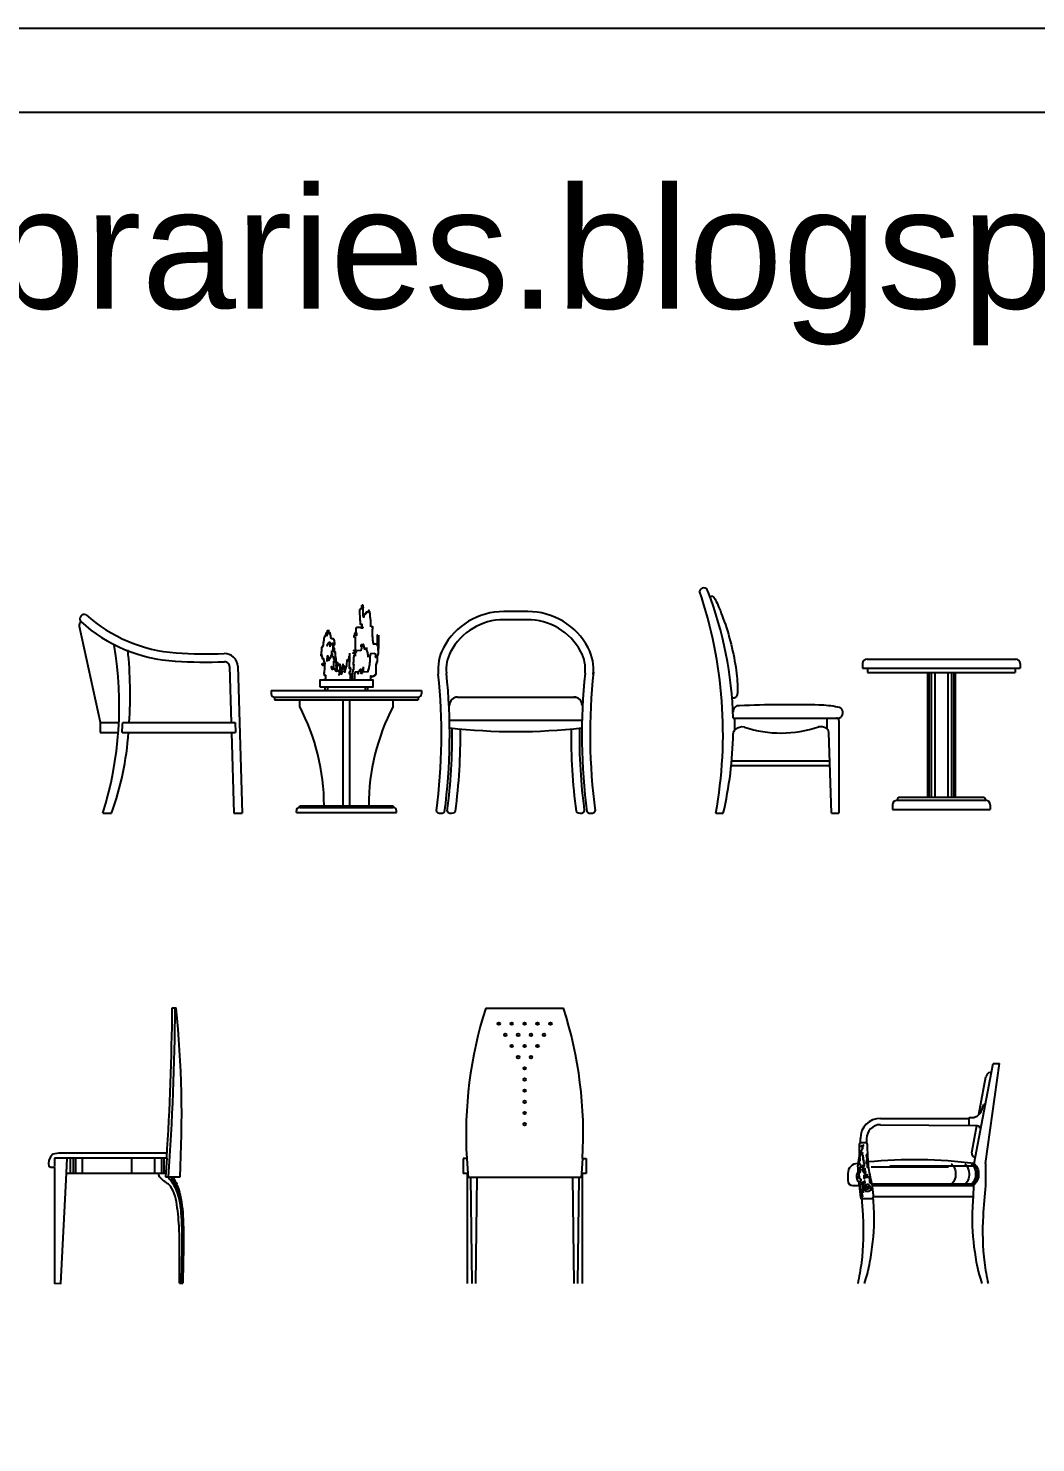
# Model space of a CAD drawing. Header units: inches. Extents: x 10 to 52.5, y 12.2 to 37.
# Drawn here: x 14 to 18.03, y 31.36 to 37.01 of the extents above; entities that cross this region are included whole.
import ezdxf

# ---------------------------------------------------------------- set-up
doc = ezdxf.new("R2010")
doc.units = ezdxf.units.IN
doc.header["$MEASUREMENT"] = 0
for name, color, linetype in [('02', 2, 'Continuous'), ('1', 1, 'Continuous'), ('4', 4, 'Continuous'), ('kadrbm', 4, 'Continuous')]:
    doc.layers.add(name, color=color, linetype=linetype)
doc.styles.add('bmmm', font='swissel.ttf')

# ---------------------------------------------------------------- blocks, each defined once
blk = doc.blocks.new('kadrbm')
at = {"layer": 'kadrbm', "color": 4}
blk.add_lwpolyline([(0, 0), (0, 24.7972), (21, 24.7972), (21, 0), (0, 0)], close=True, dxfattribs=at)
blk.add_lwpolyline([(20.6631, 0.3257), (20.6631, 24.4603), (0.3369, 24.4603), (0.3369, 0.3257), (20.6631, 0.3257)], dxfattribs=at)
at = {"layer": 'kadrbm', "color": 211, "true_color": 0xf674fb, "style": 'bmmm'}
blk.add_text('www.cad-libraries.blogspot.com', height=0.485134, dxfattribs=at).set_placement((0.5726, 23.6772))

msp = doc.modelspace()

# ---------------------------------------------------------------- linework, layer by layer
at = {"layer": '02'}
for p, q in [((14.575, 33.094), (14.5911, 33.094)), ((17.7795, 32.4727), (17.8486, 32.8372)), ((17.8242, 32.7082), (17.8174, 32.7085)), ((17.4045, 32.6277), (17.7913, 32.6244)), ((17.758, 32.6527), (17.758, 32.6274)), ((17.7705, 32.5233), (17.7897, 32.6244)), ((17.8004, 32.6148), (17.8065, 32.6149)), ((17.326, 32.556), (17.3472, 32.556)), ((17.3495, 32.5727), (17.3495, 32.5555)), ((17.3522, 32.551), (17.3522, 32.5264)), ((14.1053, 32.494), (14.1053, 32.4609)), ((14.5529, 32.494), (14.1053, 32.494)), ((14.1523, 32.434), (14.1553, 32.494)), ((14.1668, 32.494), (14.1668, 32.434)), ((14.179, 32.494), (14.179, 32.434)), ((14.1888, 32.494), (14.1888, 32.434)), ((14.2149, 32.494), (14.2149, 32.434)), ((14.4125, 32.494), (14.4125, 32.434)), ((14.5038, 32.494), (14.5038, 32.434)), ((14.5324, 32.494), (14.5324, 32.434)), ((14.5422, 32.494), (14.5422, 32.434)), ((14.5531, 32.494), (14.5476, 32.419)), ((15.7517, 32.4927), (15.7563, 32.4327)), ((16.2146, 32.4927), (16.21, 32.4327)), ((17.3679, 32.4595), (17.6761, 32.4595)), ((17.4416, 32.4637), (17.7736, 32.4637)), ((14.5476, 32.419), (14.6062, 32.419)), ((15.7563, 32.4327), (15.7578, 32.4177)), ((15.7578, 32.4177), (16.2085, 32.4177)), ((15.7673, 32.4177), (15.7719, 31.9927)), ((15.7915, 32.4177), (15.7869, 31.9927)), ((16.1748, 32.4177), (16.1794, 31.9927)), ((16.199, 32.4177), (16.1944, 31.9927)), ((16.21, 32.4327), (16.2085, 32.4177)), ((16.2294, 32.4327), (16.21, 32.4327)), ((17.3717, 32.3919), (17.7768, 32.3919)), ((17.3717, 32.3844), (17.7768, 32.3844)), ((17.7768, 32.3844), (17.7754, 32.3404)), ((17.3298, 32.3325), (17.371, 32.3325)), ((17.3758, 32.3404), (17.7754, 32.3404)), ((14.6039, 31.994), (14.6178, 31.994))]:
    msp.add_line(p, q, dxfattribs=at)
for points in [[(17.323, 32.4948), (17.323, 32.4912), (17.3221, 32.4912), (17.3221, 32.483), (17.3203, 32.483), (17.3203, 32.4803), (17.3194, 32.4803), (17.3194, 32.4776), (17.3185, 32.4776), (17.3185, 32.4758), (17.3194, 32.4758), (17.3194, 32.474), (17.3212, 32.474), (17.3212, 32.4694), (17.3239, 32.4694), (17.3239, 32.4676), (17.3248, 32.4676), (17.3248, 32.464), (17.3257, 32.464), (17.3257, 32.4595), (17.3275, 32.4595), (17.3275, 32.4577), (17.3266, 32.4577), (17.3266, 32.4558), (17.323, 32.4558), (17.323, 32.4586), (17.3221, 32.4586), (17.3221, 32.4495), (17.3239, 32.4495), (17.3239, 32.4468)], [(17.3203, 32.4975), (17.3221, 32.4975), (17.3221, 32.5002), (17.3239, 32.5002), (17.3239, 32.502), (17.3248, 32.502), (17.3248, 32.5066), (17.3257, 32.5066), (17.3257, 32.5111), (17.3248, 32.5111), (17.3248, 32.5129), (17.3266, 32.5129), (17.3266, 32.5165), (17.3275, 32.5165), (17.3275, 32.5238), (17.3303, 32.5238), (17.3312, 32.5319)], [(17.3348, 32.5419), (17.3321, 32.5419), (17.3321, 32.541), (17.3303, 32.541), (17.3303, 32.5392), (17.3284, 32.5392), (17.3284, 32.5437), (17.3257, 32.5437)], [(17.3303, 32.5274), (17.3312, 32.5274)], [(17.3312, 32.5319), (17.3348, 32.5319)], [(17.333, 32.5165), (17.333, 32.5138), (17.3321, 32.5138), (17.3321, 32.5111), (17.3312, 32.5111), (17.3312, 32.5075), (17.333, 32.5075), (17.333, 32.5057), (17.3339, 32.5057), (17.3339, 32.5038), (17.3348, 32.5038), (17.3348, 32.4966)], [(17.3321, 32.4966), (17.3348, 32.4966)], [(17.3348, 32.5428), (17.3366, 32.5428), (17.3366, 32.5446), (17.3375, 32.5446), (17.3375, 32.5464), (17.3348, 32.5464)], [(17.3348, 32.5301), (17.3348, 32.5464)], [(17.3348, 32.4975), (17.3357, 32.4975), (17.3357, 32.4894), (17.3348, 32.4894), (17.3348, 32.4875), (17.3375, 32.4875), (17.3375, 32.4839), (17.3384, 32.4839), (17.3384, 32.4821), (17.3375, 32.4821), (17.3375, 32.4758), (17.3393, 32.4758), (17.3393, 32.4622), (17.3366, 32.4622), (17.3366, 32.464), (17.3348, 32.464)], [(17.3466, 32.502), (17.3484, 32.502), (17.3484, 32.4975), (17.3502, 32.4975), (17.3502, 32.4948), (17.3511, 32.4948), (17.3511, 32.4894), (17.3502, 32.4894)], [(17.3502, 32.5111), (17.3502, 32.5084), (17.3484, 32.5084), (17.3484, 32.5048), (17.3475, 32.5048), (17.3475, 32.502)], [(17.3221, 32.435), (17.3185, 32.4341), (17.3185, 32.4223), (17.3203, 32.4223)], [(17.3203, 32.435), (17.3203, 32.4341)], [(17.3248, 32.4468), (17.323, 32.4468), (17.323, 32.4404), (17.3239, 32.4404), (17.3239, 32.4386), (17.323, 32.4386), (17.323, 32.4368), (17.3221, 32.4368), (17.3221, 32.435)], [(17.3384, 32.4567), (17.3384, 32.4531), (17.342, 32.4531), (17.342, 32.4477), (17.3393, 32.4477), (17.3393, 32.4468), (17.3312, 32.4468), (17.3312, 32.4441), (17.3339, 32.4441), (17.3339, 32.4423), (17.3402, 32.4423), (17.3402, 32.4432), (17.3439, 32.4432), (17.3439, 32.4404), (17.3448, 32.4404), (17.3448, 32.4368), (17.342, 32.4368), (17.342, 32.4359), (17.3384, 32.4359), (17.3384, 32.4368), (17.3402, 32.4368), (17.3402, 32.435), (17.342, 32.435), (17.342, 32.4332), (17.3439, 32.4332), (17.3439, 32.4296), (17.3475, 32.4296), (17.3475, 32.4287), (17.3511, 32.4287)], [(17.3348, 32.4667), (17.3348, 32.4531), (17.3375, 32.4531), (17.3375, 32.4549), (17.3384, 32.4549)], [(17.3502, 32.4894), (17.3493, 32.483), (17.3484, 32.483), (17.3484, 32.4794), (17.3475, 32.4794), (17.3475, 32.4758), (17.3493, 32.4758)], [(17.3502, 32.4875), (17.3493, 32.4875)], [(17.3493, 32.4758), (17.3502, 32.4712), (17.3511, 32.4712), (17.3511, 32.4577), (17.3529, 32.4577), (17.3529, 32.4567)], [(17.3493, 32.4731), (17.3502, 32.4731)], [(17.3203, 32.4223), (17.3212, 32.4187), (17.3148, 32.4187)], [(17.3167, 32.4187), (17.3167, 32.4151), (17.3221, 32.416)], [(17.3239, 32.3979), (17.3203, 32.3979), (17.3203, 32.3961), (17.3194, 32.3961), (17.3194, 32.3906), (17.3212, 32.3906), (17.3212, 32.3888), (17.323, 32.3888), (17.323, 32.3816), (17.3221, 32.3816), (17.3221, 32.3779), (17.323, 32.3779), (17.323, 32.3698), (17.3257, 32.3698), (17.3257, 32.3689), (17.3275, 32.3689), (17.3275, 32.358), (17.3284, 32.358), (17.3284, 32.3535), (17.3303, 32.3535)], [(17.3203, 32.4205), (17.3212, 32.4205)], [(17.3203, 32.4142), (17.3203, 32.416)], [(17.3221, 32.416), (17.3221, 32.4133), (17.323, 32.4133)], [(17.323, 32.4115), (17.323, 32.4142)], [(17.323, 32.4124), (17.3239, 32.4124), (17.3239, 32.4096), (17.3257, 32.4096), (17.3257, 32.4078), (17.3266, 32.4078), (17.3266, 32.4051), (17.3248, 32.4051), (17.3248, 32.4033), (17.3239, 32.4033), (17.3239, 32.3997), (17.3248, 32.3997), (17.3248, 32.397), (17.3284, 32.397), (17.3284, 32.3942), (17.3293, 32.3942), (17.3293, 32.3897), (17.3321, 32.3897), (17.3321, 32.377), (17.333, 32.377), (17.333, 32.3734), (17.3339, 32.3734), (17.3339, 32.3625), (17.3357, 32.3625), (17.3357, 32.3598), (17.3366, 32.3598)], [(17.3366, 32.3553), (17.3366, 32.3653), (17.3357, 32.3653), (17.3357, 32.3888), (17.3348, 32.3888), (17.3348, 32.3906), (17.3357, 32.3906), (17.3357, 32.3942), (17.3321, 32.3942), (17.3321, 32.3979), (17.3357, 32.3979), (17.3357, 32.3988), (17.3384, 32.3988), (17.3384, 32.3961)], [(17.3511, 32.4296), (17.3511, 32.425), (17.352, 32.425), (17.352, 32.4232), (17.3529, 32.4232), (17.3529, 32.4178), (17.3511, 32.4178), (17.3511, 32.4169), (17.3493, 32.4169), (17.3493, 32.4187), (17.3475, 32.4187), (17.3475, 32.4232), (17.3457, 32.4232), (17.3457, 32.425), (17.3384, 32.425), (17.3384, 32.4142), (17.3402, 32.4142), (17.3402, 32.4133), (17.342, 32.4133), (17.342, 32.4187), (17.3411, 32.4187)], [(17.3384, 32.3979), (17.3393, 32.3979), (17.3393, 32.3997), (17.342, 32.3997), (17.342, 32.4051)], [(17.3402, 32.3761), (17.3402, 32.3852), (17.342, 32.3852), (17.342, 32.387), (17.3466, 32.387), (17.3466, 32.3879), (17.3502, 32.3879), (17.3502, 32.3888), (17.352, 32.3888), (17.352, 32.3897), (17.3556, 32.3897), (17.3556, 32.3879), (17.3584, 32.3879), (17.3584, 32.3852), (17.3611, 32.3852), (17.3611, 32.3825), (17.362, 32.3825), (17.362, 32.3798), (17.3638, 32.3798), (17.3638, 32.3743), (17.3647, 32.3743), (17.3647, 32.3653), (17.362, 32.3653), (17.362, 32.3635), (17.3602, 32.3635), (17.3602, 32.3625), (17.3584, 32.3625), (17.3584, 32.3607), (17.3466, 32.3607), (17.3466, 32.3653), (17.343, 32.3653), (17.343, 32.3743), (17.3439, 32.3743), (17.3439, 32.3789), (17.3475, 32.3789), (17.3475, 32.3798), (17.3547, 32.3798), (17.3547, 32.3752), (17.3556, 32.3752), (17.3556, 32.3716), (17.3538, 32.3716), (17.3538, 32.3707), (17.3493, 32.3707), (17.3493, 32.3734)], [(17.342, 32.4024), (17.3411, 32.4024), (17.3411, 32.3988), (17.342, 32.3988), (17.342, 32.3942), (17.3448, 32.3942)], [(17.3593, 32.4223), (17.3602, 32.4133), (17.3611, 32.4133), (17.3611, 32.3988), (17.3629, 32.3988), (17.3629, 32.3961), (17.3638, 32.3961), (17.3638, 32.3942), (17.3647, 32.3942)], [(17.3593, 32.4196), (17.3602, 32.4196)], [(17.3303, 32.3535), (17.3312, 32.349), (17.3321, 32.349), (17.3321, 32.3435), (17.333, 32.3435), (17.333, 32.3399), (17.3339, 32.3399), (17.3339, 32.339)], [(17.3303, 32.3508), (17.3312, 32.3508)]]:
    msp.add_lwpolyline(points, dxfattribs=at)
for centre in [(15.88, 33.0315), (15.9316, 33.0315), (15.9832, 33.0315), (16.0347, 33.0315), (16.0863, 33.0315), (15.9058, 32.9868), (15.9316, 32.9422), (15.9574, 32.9868), (15.9832, 32.9422), (16.0089, 32.9868), (16.0347, 32.9422), (16.0605, 32.9868), (15.9574, 32.8975), (16.0089, 32.8975), (15.9832, 32.8528), (15.9832, 32.8082), (15.9832, 32.7635), (15.9832, 32.7189), (15.9832, 32.6742), (15.9832, 32.6296)]:
    msp.add_circle(centre, 0.005, dxfattribs=at)
for centre, radius, start, end in [((4.4439, 33.1671), 10.1434, 355.77024, 359.58639), ((17.4045, 32.5727), 0.055, 90, 180), ((17.761, 32.6274), 0.003, 180, 270), ((17.3472, 32.551), 0.005, 0, 90), ((17.5381, 30.5063), 1.9811, 83.0006, 95.3069), ((17.371, 32.3375), 0.005, 270, 4.9602)]:
    msp.add_arc(centre, radius, start, end, dxfattribs=at)
for points, knots in [([(17.798, 32.6683), (17.8004, 32.671), (17.8094, 32.6817), (17.8135, 32.6955), (17.8174, 32.7085)], [46.051151, 46.051151, 46.051151, 46.051151, 48.065365, 87.961063, 87.961063, 87.961063, 87.961063]), ([(17.3143, 32.4713), (17.3135, 32.465), (17.3132, 32.4549), (17.3168, 32.4389), (17.306, 32.4256), (17.31, 32.4095), (17.3179, 32.3974), (17.3195, 32.3889), (17.3204, 32.384)], [43.619693, 43.619693, 43.619693, 43.619693, 62.655352, 74.02691, 90.566725, 108.610249, 119.184409, 134.011653, 134.011653, 134.011653, 134.011653]), ([(14.5599, 32.4155), (14.5731, 32.4015), (14.6026, 32.3514), (14.619, 32.2082), (14.6112, 32.0832), (14.6111, 31.994)], [0, 0, 0, 0, 52.647394, 160.859197, 428.434066, 428.434066, 428.434066, 428.434066]), ([(17.3717, 32.3844), (17.3724, 32.3765), (17.3732, 32.3685), (17.3747, 32.3531), (17.3754, 32.3455), (17.376, 32.338)], [0.205047, 0.205047, 0.205047, 0.205047, 24.050315, 24.050315, 46.951221, 46.951221, 46.951221, 46.951221]), ([(17.3747, 32.3341), (17.3763, 32.3097), (17.3817, 32.2269), (17.3706, 32.1294), (17.3561, 32.0465), (17.3393, 31.9927)], [52.277053, 52.277053, 52.277053, 52.277053, 121.864609, 307.948226, 393.39891, 393.39891, 393.39891, 393.39891]), ([(17.7754, 32.3404), (17.7756, 32.3439), (17.7656, 32.2418), (17.7785, 32.1294), (17.793, 32.0465), (17.8098, 31.9927)], [0, 0, 0, 0, 121.864609, 307.948226, 393.39891, 393.39891, 393.39891, 393.39891])]:
    msp.add_open_spline(points, degree=3, knots=knots, dxfattribs=at)
for points in [[(17.7913, 32.6244), (17.7987, 32.62), (17.8004, 32.6148)], [(17.3522, 32.5264), (17.3572, 32.4539), (17.3717, 32.3844)], [(17.7838, 32.4952), (17.7739, 32.5024), (17.7707, 32.511), (17.7705, 32.5233)], [(17.6877, 32.4727), (17.6973, 32.4601), (17.6997, 32.405), (17.685, 32.3844)], [(17.7417, 32.4727), (17.7513, 32.4601), (17.7537, 32.405), (17.739, 32.3844)], [(17.7677, 32.4727), (17.7773, 32.4601), (17.7796, 32.405), (17.7649, 32.3844)], [(17.7731, 32.4727), (17.7827, 32.4601), (17.785, 32.405), (17.7703, 32.3844)], [(17.7795, 32.4727), (17.7891, 32.4601), (17.7915, 32.405), (17.7768, 32.3844)]]:
    msp.add_spline(points, degree=3, dxfattribs=at)
at = {"layer": '02', "start_tangent": (0.58799, -0.808868), "end_tangent": (0, -1)}
msp.add_spline([(14.5689, 32.4179), (14.5949, 32.3715), (14.6156, 32.2649), (14.6156, 31.994)], degree=3, dxfattribs=at)
at = {"layer": '1'}
for p, q in [((16.7246, 34.7372), (16.7278, 34.7388)), ((16.7278, 34.7388), (16.7306, 34.7396)), ((16.7306, 34.7396), (16.7331, 34.7396)), ((16.7331, 34.7396), (16.7354, 34.7387)), ((16.7354, 34.7387), (16.7375, 34.7371)), ((16.7375, 34.7371), (16.7395, 34.7347)), ((16.7395, 34.7347), (16.7416, 34.7315)), ((16.7416, 34.7315), (16.7438, 34.7276)), ((16.7438, 34.7276), (16.7462, 34.7229)), ((16.7462, 34.7229), (16.7489, 34.7175)), ((16.7489, 34.7175), (16.7518, 34.7114)), ((16.7518, 34.7114), (16.7548, 34.7046)), ((16.7548, 34.7046), (16.7581, 34.6971)), ((16.7581, 34.6971), (16.7615, 34.6889)), ((15.3691, 34.6169), (15.3683, 34.6458)), ((15.9954, 34.6778), (15.9001, 34.6778)), ((15.9954, 34.6451), (15.9001, 34.6451)), ((16.7615, 34.6889), (16.7651, 34.6799)), ((16.7651, 34.6799), (16.7689, 34.6703)), ((16.7689, 34.6703), (16.7728, 34.66)), ((16.7728, 34.66), (16.7768, 34.649)), ((16.7768, 34.649), (16.7809, 34.6376)), ((14.2028, 34.6191), (14.2869, 34.236)), ((16.7809, 34.6376), (16.785, 34.6256)), ((16.785, 34.6256), (16.789, 34.6132)), ((16.789, 34.6132), (16.7931, 34.6005)), ((16.7931, 34.6005), (16.797, 34.5875)), ((16.797, 34.5875), (16.8008, 34.5744)), ((15.2223, 34.5635), (15.2232, 34.5465)), ((15.3301, 34.5287), (15.3293, 34.5211)), ((16.8008, 34.5744), (16.8044, 34.5611)), ((16.8044, 34.5611), (16.8079, 34.5477)), ((16.8079, 34.5477), (16.8111, 34.5343)), ((16.8111, 34.5343), (16.8142, 34.5209)), ((16.8142, 34.5209), (16.817, 34.5076)), ((16.817, 34.5076), (16.8197, 34.4943)), ((16.8197, 34.4943), (16.8221, 34.4812)), ((16.8221, 34.4812), (16.8243, 34.4682)), ((17.3333, 34.4695), (17.3333, 34.4515)), ((17.3513, 34.4875), (17.9453, 34.4875)), ((17.9633, 34.4695), (17.9633, 34.4515)), ((14.8043, 34.458), (14.8109, 34.2343)), ((14.8371, 34.459), (14.8544, 33.8718)), ((16.8243, 34.4682), (16.8263, 34.4554)), ((16.8263, 34.4554), (16.828, 34.443)), ((16.828, 34.443), (16.8296, 34.4309)), ((16.8296, 34.4309), (16.8309, 34.4194)), ((16.8309, 34.4194), (16.8319, 34.4085)), ((17.3333, 34.4515), (17.9633, 34.4515)), ((17.3533, 34.4515), (17.3533, 34.4335)), ((17.3533, 34.4335), (17.9433, 34.4335)), ((17.593, 34.4315), (17.593, 33.9395)), ((17.5981, 34.4315), (17.5981, 33.9395)), ((17.6073, 34.4315), (17.6073, 33.9395)), ((17.6214, 34.4315), (17.6214, 33.9395)), ((17.6742, 34.4315), (17.6742, 33.9395)), ((17.6883, 34.4315), (17.6883, 33.9395)), ((17.6975, 34.4315), (17.6975, 33.9395)), ((17.7026, 34.4315), (17.7026, 33.9395)), ((17.9433, 34.4515), (17.9433, 34.4335)), ((14.971, 34.362), (14.971, 34.3487)), ((14.971, 34.362), (15.571, 34.362)), ((15.1833, 34.4032), (15.1842, 34.41)), ((15.571, 34.362), (15.571, 34.3487)), ((16.8319, 34.4085), (16.8328, 34.3983)), ((16.8328, 34.3983), (16.8335, 34.389)), ((16.8338, 34.3563), (16.8334, 34.3521)), ((16.8335, 34.389), (16.8339, 34.3806)), ((16.8341, 34.3612), (16.8338, 34.3563)), ((16.8339, 34.3806), (16.8342, 34.3732)), ((16.8342, 34.3668), (16.8341, 34.3612)), ((16.8342, 34.3732), (16.8342, 34.3668)), ((14.9843, 34.3354), (15.5576, 34.3354)), ((14.9843, 34.3354), (14.9843, 34.3254)), ((14.9843, 34.3254), (15.5576, 34.3254)), ((15.0843, 34.2987), (15.0843, 34.3254)), ((15.2576, 33.902), (15.2576, 34.3254)), ((15.2843, 33.902), (15.2843, 34.3254)), ((15.4576, 34.2987), (15.4576, 34.3254)), ((15.5576, 34.3354), (15.5576, 34.3254)), ((15.7154, 34.3357), (16.1887, 34.3357)), ((16.8164, 34.3319), (16.8119, 34.3323)), ((16.8201, 34.3321), (16.8164, 34.3319)), ((16.8231, 34.3328), (16.8201, 34.3321)), ((16.8255, 34.3339), (16.8231, 34.3328)), ((16.8274, 34.3355), (16.8255, 34.3339)), ((16.8289, 34.3375), (16.8274, 34.3355)), ((16.8301, 34.3398), (16.8289, 34.3375)), ((16.8311, 34.3424), (16.8301, 34.3398)), ((16.832, 34.3453), (16.8311, 34.3424)), ((16.8327, 34.3485), (16.832, 34.3453)), ((16.8334, 34.3521), (16.8327, 34.3485)), ((15.683, 34.2439), (16.2126, 34.2439)), ((16.8161, 34.2523), (17.2286, 34.2523)), ((16.8221, 34.2523), (16.8221, 34.2044)), ((17.1899, 34.2523), (17.1899, 34.2106)), ((14.2869, 34.236), (14.2869, 34.195)), ((14.2869, 34.2343), (14.3621, 34.2343)), ((14.2869, 34.195), (14.3596, 34.195)), ((14.375, 34.195), (14.8283, 34.195)), ((14.3773, 34.2343), (14.8271, 34.2343)), ((14.8121, 34.195), (14.8216, 33.8718)), ((14.8271, 34.2343), (14.8283, 34.195)), ((17.2093, 33.8718), (17.1987, 34.1946)), ((17.2386, 34.2423), (17.2386, 33.8718)), ((16.8104, 34.0811), (17.2024, 34.0811)), ((16.8086, 34.0621), (17.203, 34.0621)), ((17.4533, 33.9055), (17.4533, 33.8875)), ((17.4713, 33.9235), (17.8253, 33.9235)), ((17.4733, 33.9305), (17.4733, 33.9235)), ((17.4783, 33.9355), (17.8183, 33.9355)), ((17.8233, 33.9305), (17.8233, 33.9235)), ((17.8433, 33.9055), (17.8433, 33.8875)), ((14.2979, 33.8718), (14.3319, 33.8718)), ((14.8216, 33.8718), (14.8544, 33.8718)), ((15.071, 33.8754), (15.071, 33.882)), ((15.071, 33.8754), (15.471, 33.8754)), ((15.0843, 33.902), (15.4576, 33.902)), ((15.0843, 33.8954), (15.0843, 33.902)), ((15.0843, 33.8954), (15.4576, 33.8954)), ((15.4576, 33.8954), (15.4576, 33.902)), ((15.471, 33.8754), (15.471, 33.882)), ((16.7469, 33.8718), (16.7766, 33.8718)), ((17.2093, 33.8718), (17.2386, 33.8718)), ((17.4533, 33.8875), (17.8433, 33.8875))]:
    msp.add_line(p, q, dxfattribs=at)
for points in [[(15.3335, 34.7034), (15.3335, 34.7), (15.3318, 34.7), (15.3318, 34.6966), (15.331, 34.6966), (15.331, 34.6915), (15.3301, 34.6915), (15.3301, 34.6882), (15.3267, 34.6882), (15.3267, 34.6865), (15.3233, 34.6865)], [(15.3377, 34.7026), (15.3335, 34.7026)], [(15.3683, 34.6458), (15.3674, 34.6458), (15.3674, 34.6542), (15.3666, 34.6542), (15.3666, 34.6627), (15.3657, 34.6627), (15.3657, 34.6695), (15.364, 34.6695), (15.364, 34.6771), (15.3623, 34.6771), (15.3623, 34.6822), (15.359, 34.6822), (15.359, 34.6754), (15.3505, 34.6754), (15.3505, 34.6703), (15.3454, 34.6703), (15.3454, 34.6653), (15.3403, 34.6653), (15.3403, 34.6551), (15.3394, 34.6551), (15.3394, 34.6593), (15.3377, 34.6593), (15.3377, 34.7026)], [(15.3377, 34.6949), (15.3386, 34.6949), (15.3386, 34.6924), (15.3377, 34.6924)], [(15.3233, 34.6865), (15.3242, 34.6415), (15.3259, 34.6415), (15.3259, 34.6279), (15.3327, 34.6279), (15.3327, 34.6195), (15.3343, 34.6195), (15.3343, 34.6144), (15.336, 34.6144), (15.336, 34.6118)], [(15.3233, 34.6534), (15.3242, 34.6534)], [(15.3369, 34.6873), (15.3369, 34.6899), (15.3377, 34.6899)], [(15.1842, 34.5813), (15.185, 34.5813), (15.185, 34.5788), (15.1875, 34.5788), (15.1875, 34.583), (15.1892, 34.583), (15.1901, 34.5915)], [(15.1892, 34.5881), (15.1901, 34.5881)], [(15.1901, 34.5915), (15.1909, 34.5915), (15.1909, 34.594), (15.1926, 34.594), (15.1926, 34.5788)], [(15.1926, 34.5838), (15.1943, 34.5838), (15.1952, 34.5991)], [(15.1943, 34.5889), (15.1952, 34.5889)], [(15.1952, 34.5991), (15.196, 34.5991), (15.196, 34.6017), (15.1994, 34.6017)], [(15.1969, 34.5991), (15.1969, 34.6017)], [(15.1994, 34.6042), (15.1994, 34.5898), (15.2037, 34.5898), (15.2037, 34.594), (15.2045, 34.594), (15.2045, 34.5889), (15.2062, 34.5889), (15.2062, 34.5838), (15.2079, 34.5838), (15.2079, 34.5737), (15.2088, 34.5737), (15.2088, 34.5711), (15.2113, 34.5711), (15.2113, 34.5703), (15.2181, 34.5703), (15.2181, 34.5669), (15.2206, 34.5669), (15.2206, 34.5635), (15.2223, 34.5635)], [(15.3089, 34.594), (15.3055, 34.594), (15.3055, 34.5889), (15.3038, 34.5889), (15.3038, 34.5838), (15.303, 34.5838), (15.303, 34.5805), (15.3013, 34.5805), (15.3013, 34.5737)], [(15.3114, 34.6152), (15.3114, 34.6118), (15.3089, 34.6118), (15.3089, 34.583), (15.3123, 34.583), (15.3131, 34.5923)], [(15.3131, 34.5923), (15.3089, 34.5923)], [(15.3369, 34.6118), (15.3301, 34.6118), (15.3301, 34.6135), (15.3233, 34.6135), (15.3233, 34.6144), (15.3114, 34.6144)], [(15.3123, 34.5864), (15.3131, 34.5864)], [(15.3691, 34.6373), (15.3683, 34.6373)], [(15.3937, 34.5465), (15.3912, 34.5465), (15.3912, 34.5474), (15.3793, 34.5474), (15.3793, 34.5533), (15.3776, 34.5533), (15.3776, 34.5601), (15.3768, 34.5601), (15.3768, 34.5771), (15.3759, 34.5771), (15.3759, 34.5957), (15.3751, 34.5957), (15.3751, 34.6076), (15.3768, 34.6076), (15.3768, 34.6161), (15.37, 34.6161)], [(15.4005, 34.5745), (15.3997, 34.5745), (15.3997, 34.5694), (15.3988, 34.5694), (15.3988, 34.5737), (15.3963, 34.5737), (15.3963, 34.5805), (15.3954, 34.5805), (15.3954, 34.583), (15.3937, 34.583), (15.3937, 34.5397)], [(15.398, 34.5253), (15.3997, 34.5253), (15.3997, 34.5313), (15.4005, 34.5313), (15.4005, 34.5838)], [(15.1706, 34.5126), (15.1714, 34.5126), (15.1714, 34.5177), (15.1731, 34.5177), (15.1731, 34.5355), (15.1757, 34.5355), (15.1757, 34.5389), (15.1782, 34.5389), (15.1782, 34.544), (15.1791, 34.544), (15.1791, 34.5491), (15.1799, 34.5491), (15.1799, 34.5559), (15.1808, 34.5559), (15.1808, 34.5626), (15.1816, 34.5626), (15.1816, 34.5677), (15.1825, 34.5677), (15.1825, 34.5728), (15.1833, 34.5728), (15.1842, 34.5813)], [(15.1833, 34.5779), (15.1842, 34.5779)], [(15.1935, 34.5389), (15.1935, 34.5423), (15.196, 34.5423), (15.196, 34.5474), (15.1977, 34.5474), (15.1977, 34.5508), (15.2028, 34.5508), (15.2028, 34.5559), (15.2054, 34.5559), (15.2054, 34.5364)], [(15.2054, 34.5397), (15.2062, 34.5397)], [(15.2062, 34.5431), (15.2079, 34.5431), (15.2079, 34.5465), (15.2122, 34.5465), (15.2122, 34.5482), (15.2147, 34.5482), (15.2147, 34.5508), (15.2181, 34.5508)], [(15.2172, 34.5533), (15.2172, 34.5236), (15.2155, 34.5236), (15.2155, 34.5211), (15.2181, 34.5211), (15.2181, 34.5202), (15.2215, 34.5202)], [(15.2172, 34.5347), (15.2198, 34.5347), (15.2198, 34.5313), (15.2215, 34.5313), (15.2215, 34.516), (15.224, 34.516)], [(15.2181, 34.5321), (15.2172, 34.5321)], [(15.224, 34.5491), (15.2215, 34.5491), (15.2215, 34.5431), (15.2198, 34.5431), (15.2198, 34.5381), (15.2181, 34.5381)], [(15.2223, 34.5601), (15.2232, 34.5601)], [(15.3013, 34.5762), (15.3055, 34.5762)], [(15.3055, 34.5771), (15.3055, 34.5711), (15.3063, 34.5711), (15.3063, 34.499)], [(15.3522, 34.5296), (15.3462, 34.5296), (15.3462, 34.527), (15.3437, 34.527), (15.3437, 34.533), (15.342, 34.533), (15.342, 34.5397), (15.3411, 34.5397), (15.3411, 34.5431), (15.3394, 34.5431), (15.3394, 34.5465), (15.336, 34.5465), (15.336, 34.5397), (15.3301, 34.5397)], [(15.3301, 34.5372), (15.3301, 34.544), (15.331, 34.544), (15.331, 34.5465), (15.3318, 34.5465), (15.3318, 34.5355), (15.331, 34.5355), (15.331, 34.5287), (15.3301, 34.5287)], [(15.3581, 34.4948), (15.3581, 34.5067), (15.3564, 34.5067), (15.3564, 34.5135), (15.3556, 34.5135), (15.3556, 34.5185), (15.3539, 34.5185), (15.3539, 34.5211), (15.3522, 34.5211), (15.3522, 34.5338)], [(15.3971, 34.5372), (15.3971, 34.5279), (15.398, 34.5279)], [(15.398, 34.5016), (15.398, 34.5084), (15.3988, 34.5084), (15.3988, 34.5219), (15.398, 34.5219), (15.398, 34.5338), (15.3971, 34.5338)], [(15.1706, 34.5126), (15.1706, 34.5007), (15.1697, 34.5007), (15.1697, 34.5075), (15.1706, 34.5075)], [(15.1858, 34.4677), (15.1858, 34.4702), (15.1842, 34.4702), (15.1842, 34.4753), (15.1825, 34.4753), (15.1825, 34.4821), (15.1808, 34.4821), (15.1808, 34.4889), (15.1757, 34.4889), (15.1757, 34.4956), (15.174, 34.4956), (15.174, 34.5007), (15.1723, 34.5007), (15.1723, 34.5058), (15.1714, 34.5058), (15.1714, 34.5092), (15.1706, 34.5092)], [(15.1731, 34.4694), (15.1757, 34.4694), (15.1757, 34.4702), (15.1808, 34.4702), (15.1808, 34.4694), (15.1858, 34.4694)], [(15.1842, 34.4532), (15.185, 34.4532), (15.185, 34.4643), (15.1825, 34.4643), (15.1825, 34.4626), (15.1799, 34.4626), (15.1799, 34.4617), (15.1774, 34.4617), (15.1774, 34.4643), (15.1748, 34.4643), (15.1748, 34.4694)], [(15.1935, 34.4787), (15.1935, 34.4829), (15.1943, 34.4829), (15.1952, 34.4982)], [(15.1943, 34.4931), (15.1952, 34.4931)], [(15.1952, 34.4982), (15.196, 34.4982), (15.196, 34.5007), (15.1969, 34.5007), (15.1969, 34.4956), (15.1994, 34.4956), (15.1994, 34.4829), (15.2028, 34.4829), (15.2028, 34.4889), (15.2054, 34.4889), (15.2054, 34.4914), (15.2071, 34.4914), (15.2071, 34.4948), (15.2088, 34.4948), (15.2088, 34.4982), (15.2096, 34.4982), (15.2096, 34.5007), (15.2105, 34.5007), (15.2105, 34.5033), (15.2113, 34.5033), (15.2122, 34.5092)], [(15.2113, 34.5058), (15.2122, 34.5058)], [(15.2122, 34.5092), (15.213, 34.5092), (15.213, 34.5202)], [(15.213, 34.5101), (15.2139, 34.5101), (15.2139, 34.5016), (15.2147, 34.5016), (15.2147, 34.4982), (15.2172, 34.4982), (15.2172, 34.4965), (15.2198, 34.4965), (15.2198, 34.4889), (15.2215, 34.4889), (15.2215, 34.4838), (15.2232, 34.4838)], [(15.2232, 34.4838), (15.2223, 34.4787), (15.2198, 34.4787), (15.2198, 34.4651), (15.2189, 34.4651), (15.2189, 34.46), (15.2198, 34.46), (15.2198, 34.4499), (15.2155, 34.4499)], [(15.2249, 34.4812), (15.2223, 34.4812)], [(15.224, 34.5143), (15.224, 34.5169), (15.2257, 34.5169), (15.2257, 34.5109), (15.2266, 34.5109), (15.2266, 34.5007), (15.2257, 34.5007), (15.2257, 34.4956)], [(15.2257, 34.4982), (15.2274, 34.4982), (15.2274, 34.4914), (15.2283, 34.4914), (15.2283, 34.4761), (15.2274, 34.4761), (15.2274, 34.4736), (15.23, 34.4736), (15.23, 34.4778), (15.2317, 34.4778)], [(15.2317, 34.4702), (15.23, 34.4702), (15.23, 34.4634), (15.2283, 34.4634), (15.2283, 34.4609), (15.2308, 34.4609)], [(15.2317, 34.4363), (15.2317, 34.4778)], [(15.2317, 34.4719), (15.2334, 34.4719), (15.2334, 34.4744), (15.2351, 34.4744), (15.2351, 34.4694), (15.2368, 34.4694), (15.2368, 34.4668), (15.2376, 34.4668), (15.2376, 34.4634), (15.2402, 34.4634), (15.2402, 34.4626), (15.2427, 34.4626), (15.2427, 34.4677), (15.2444, 34.4677), (15.2444, 34.4431), (15.2436, 34.4431), (15.2436, 34.438)], [(15.2571, 34.4549), (15.2588, 34.4549), (15.2588, 34.4583), (15.2614, 34.4583), (15.2614, 34.4609), (15.2622, 34.4609), (15.2622, 34.4363), (15.2656, 34.4363), (15.2656, 34.4431), (15.2673, 34.4431), (15.2673, 34.4482), (15.269, 34.4482), (15.269, 34.4532), (15.2707, 34.4532), (15.2707, 34.46), (15.2724, 34.46), (15.2724, 34.4651), (15.2733, 34.4651), (15.2741, 34.4829)], [(15.2733, 34.4719), (15.2741, 34.4719)], [(15.2741, 34.4829), (15.2749, 34.4829), (15.2749, 34.4863), (15.2775, 34.4863)], [(15.2775, 34.488), (15.2775, 34.4846), (15.28, 34.4846), (15.28, 34.4812), (15.2809, 34.4812)], [(15.2809, 34.4787), (15.2809, 34.4829), (15.2817, 34.4829), (15.2817, 34.488), (15.2826, 34.488), (15.2826, 34.4999), (15.2834, 34.4999)], [(15.2834, 34.5118), (15.2834, 34.4761), (15.2826, 34.4761), (15.2826, 34.4516), (15.2843, 34.4516), (15.2843, 34.4541), (15.286, 34.4541), (15.286, 34.4507), (15.2877, 34.4507), (15.2877, 34.4439), (15.286, 34.4439), (15.286, 34.4388), (15.2851, 34.4388), (15.2851, 34.4354), (15.2826, 34.4354), (15.2826, 34.4329), (15.2817, 34.4329), (15.2817, 34.4304)], [(15.3063, 34.5084), (15.3038, 34.5084), (15.3038, 34.5016), (15.3013, 34.5016), (15.3013, 34.4948), (15.2996, 34.4948), (15.2996, 34.488), (15.2987, 34.488), (15.2987, 34.4744), (15.2979, 34.4744), (15.2979, 34.466), (15.3013, 34.466), (15.3013, 34.4617), (15.2996, 34.4617), (15.2996, 34.4448), (15.297, 34.4448), (15.297, 34.4363), (15.2953, 34.4363), (15.2953, 34.4312), (15.2945, 34.4312), (15.2945, 34.421), (15.2936, 34.421), (15.2936, 34.4176), (15.2945, 34.4176), (15.2945, 34.4091), (15.2953, 34.4091), (15.2953, 34.4058)], [(15.3131, 34.5177), (15.3097, 34.5177), (15.3097, 34.516), (15.3038, 34.516), (15.3038, 34.5143), (15.3013, 34.5143), (15.3013, 34.5126), (15.2987, 34.5126), (15.2987, 34.5118), (15.2962, 34.5118), (15.2962, 34.5101)], [(15.3293, 34.5211), (15.2987, 34.5219), (15.2987, 34.5211)], [(15.3021, 34.5211), (15.3021, 34.5194), (15.3072, 34.5194)], [(15.3072, 34.5185), (15.3106, 34.5185), (15.3106, 34.5177)], [(15.325, 34.5211), (15.325, 34.5219)], [(15.3301, 34.5236), (15.3293, 34.5236)], [(15.3632, 34.4634), (15.364, 34.4634), (15.364, 34.4702), (15.3649, 34.4702), (15.3649, 34.4753), (15.3657, 34.4753), (15.3657, 34.499), (15.3666, 34.499), (15.3666, 34.5016), (15.3674, 34.5016), (15.3674, 34.5075), (15.3683, 34.5075), (15.3683, 34.5101), (15.3844, 34.5109)], [(15.3691, 34.4066), (15.3691, 34.4202), (15.37, 34.4202), (15.37, 34.4176), (15.3785, 34.4176), (15.3785, 34.421), (15.3836, 34.421), (15.3836, 34.4236), (15.387, 34.4236), (15.387, 34.427), (15.3904, 34.427), (15.3904, 34.4685), (15.3929, 34.4685), (15.3929, 34.477), (15.3946, 34.477), (15.3946, 34.4838), (15.3954, 34.4838), (15.3954, 34.5016), (15.398, 34.5016)], [(15.3725, 34.5101), (15.3725, 34.5109)], [(15.3844, 34.5109), (15.3844, 34.5092), (15.387, 34.5092), (15.387, 34.5058), (15.3878, 34.5058), (15.3878, 34.5024), (15.387, 34.5024), (15.387, 34.4973), (15.3861, 34.4973), (15.3861, 34.4948)], [(15.3853, 34.4948), (15.3878, 34.4948), (15.3878, 34.4973), (15.3895, 34.4973)], [(15.3963, 34.5041), (15.3963, 34.5016)], [(15.1842, 34.41), (15.1884, 34.41), (15.1884, 34.4219), (15.1833, 34.4219), (15.1833, 34.427), (15.1816, 34.427), (15.1816, 34.4295), (15.1825, 34.4295), (15.1825, 34.4346), (15.1833, 34.4346), (15.1842, 34.4532)], [(15.1833, 34.4414), (15.1842, 34.4414)], [(15.2155, 34.449), (15.2155, 34.4516), (15.2139, 34.4516), (15.2139, 34.4541), (15.2122, 34.4541), (15.2122, 34.4566), (15.2105, 34.4566), (15.2105, 34.4532), (15.2113, 34.4532)], [(15.2113, 34.4532), (15.2122, 34.4473), (15.2172, 34.4473), (15.2172, 34.4482), (15.2257, 34.4482), (15.2257, 34.4448), (15.2266, 34.4448), (15.2266, 34.4422), (15.2291, 34.4422)], [(15.2113, 34.4499), (15.2122, 34.4499)], [(15.2291, 34.4414), (15.2291, 34.4439), (15.23, 34.4439), (15.23, 34.4414), (15.2308, 34.4414), (15.2308, 34.4388), (15.2317, 34.4388)], [(15.2308, 34.4617), (15.2308, 34.4592), (15.2325, 34.4592), (15.2325, 34.4473), (15.2342, 34.4473), (15.2342, 34.4405), (15.241, 34.4405), (15.241, 34.438), (15.2537, 34.438)], [(15.2427, 34.438), (15.2427, 34.4304), (15.2419, 34.4304), (15.2419, 34.4244), (15.241, 34.4244), (15.241, 34.4219)], [(15.2537, 34.4397), (15.2537, 34.4363), (15.2529, 34.4363), (15.2529, 34.4312), (15.252, 34.4312), (15.252, 34.4278), (15.2495, 34.4278), (15.2495, 34.4304), (15.2486, 34.4304), (15.2486, 34.4329), (15.2503, 34.4329), (15.2512, 34.4397)], [(15.2503, 34.4363), (15.2512, 34.4363)], [(15.2512, 34.4397), (15.2529, 34.4397), (15.2529, 34.4431), (15.2537, 34.4431), (15.2537, 34.4482), (15.2546, 34.4482), (15.2546, 34.4549), (15.2554, 34.4549), (15.2554, 34.4617), (15.2563, 34.4617)], [(15.2571, 34.4685), (15.2563, 34.4482), (15.2554, 34.4482), (15.2554, 34.4516), (15.2571, 34.4516)], [(15.2563, 34.4651), (15.2571, 34.4651)], [(15.2571, 34.4566), (15.2563, 34.4566)], [(15.2809, 34.4304), (15.2843, 34.4304), (15.2843, 34.4295), (15.2877, 34.4295)], [(15.2877, 34.4304), (15.2877, 34.427), (15.2868, 34.427), (15.2868, 34.4244), (15.286, 34.4244), (15.286, 34.4049)], [(15.3046, 34.4083), (15.3046, 34.432), (15.3063, 34.432), (15.3063, 34.4346), (15.308, 34.4346), (15.308, 34.4371), (15.3157, 34.438)], [(15.3106, 34.4371), (15.3106, 34.438)], [(15.3157, 34.438), (15.3157, 34.4329), (15.3165, 34.4329), (15.3165, 34.4304), (15.3199, 34.4304), (15.3199, 34.438), (15.3216, 34.438), (15.3216, 34.4414), (15.3242, 34.4414), (15.3242, 34.4448), (15.3267, 34.4448), (15.3267, 34.4473), (15.3284, 34.4473), (15.3284, 34.432), (15.3352, 34.4312)], [(15.3318, 34.432), (15.3318, 34.4312)], [(15.3352, 34.4312), (15.3352, 34.4397), (15.3369, 34.4397), (15.3369, 34.4465), (15.3377, 34.4465), (15.3377, 34.4516), (15.3386, 34.4516)], [(15.3386, 34.4566), (15.3386, 34.438), (15.3573, 34.4371)], [(15.342, 34.438), (15.342, 34.4371)], [(15.3573, 34.4371), (15.3573, 34.4448), (15.3607, 34.4448), (15.3607, 34.4516), (15.3623, 34.4516), (15.3632, 34.4634)], [(15.3623, 34.4583), (15.3632, 34.4583)], [(15.1833, 34.4066), (15.1842, 34.4066)], [(15.1959, 34.3767), (15.1959, 34.3623), (15.1857, 34.3623), (15.1857, 34.3767)], [(15.3462, 34.3767), (15.3462, 34.3623), (15.3563, 34.3623), (15.3563, 34.3767)]]:
    msp.add_lwpolyline(points, dxfattribs=at)
msp.add_lwpolyline([(15.1648, 34.3763), (15.3773, 34.3763), (15.3773, 34.4029), (15.1648, 34.4029)], close=True, dxfattribs=at)
for centre, radius, start, end in [((16.6985, 34.7544), 0.0174, 14.0607, 165.9393), ((15.0101, 34.1898), 1.7656, 349.6253, 18.7947), ((15.3104, 34.216), 1.5061, 1.3798, 21.1177), ((14.224, 34.6481), 0.0181, 68.4035, 216.8378), ((14.6337, 35.1159), 0.6048, 228.2197, 265.8792), ((15.9001, 34.4043), 0.2735, 90, 152.129), ((15.9001, 34.4043), 0.2407, 90, 152.129), ((15.9954, 34.4043), 0.2407, 27.871, 90.7273), ((15.9954, 34.4043), 0.2735, 27.871, 90), ((14.2181, 34.621), 0.0154, 113.4578, 187.0196), ((14.6212, 35.0938), 0.6147, 227.9599, 266.8605), ((12.9162, 34.3033), 1.4475, 342.6571, 9.5264), ((15.8199, 34.4467), 0.1828, 152.129, 186.0277), ((16.0756, 34.4467), 0.1828, 353.9723, 27.871), ((12.6906, 34.3467), 1.7165, 356.2302, 5.9549), ((14.7126, 36.3007), 1.825, 266.0692, 272.2342), ((14.7126, 36.3021), 1.7936, 266.0866, 272.2243), ((14.7847, 34.4574), 0.0525, 1.6817, 92.6826), ((14.7847, 34.4574), 0.0197, 1.6817, 92.6826), ((15.8199, 34.4467), 0.15, 152.129, 186.0277), ((16.0756, 34.4467), 0.15, 353.9723, 27.871), ((17.3513, 34.4695), 0.018, 90, 180), ((17.9453, 34.4695), 0.018, 0, 90), ((13.3436, 34.1853), 2.3073, 352.4316, 6.0277), ((13.3436, 34.1853), 2.3401, 352.4316, 6.0277), ((18.5519, 34.1853), 2.3401, 173.9723, 187.5684), ((18.5519, 34.1853), 2.3073, 173.7594, 187.5684), ((14.9843, 34.3487), 0.0133, 180, 270), ((15.5576, 34.3487), 0.0133, 270, 0), ((15.7154, 34.3029), 0.0328, 90, 180), ((16.1801, 34.3029), 0.0328, 0, 90), ((16.8387, 34.2789), 0.0228, 82.6488, 187.5943), ((17.038, 29.2543), 5.0511, 88.5911, 92.2283), ((17.1584, 33.9469), 0.3568, 77.6268, 89.8789), ((14.3235, 33.9015), 0.8583, 0.0384, 27.5705), ((16.2184, 33.9015), 0.8583, 152.4295, 179.9616), ((17.2286, 34.2423), 0.01, 0, 90), ((17.2333, 34.2737), 0.0218, 260.2861, 85.7316), ((13.2515, 34.2693), 1.1513, 339.8034, 356.2663), ((12.9313, 34.3004), 1.4475, 355.8248, 357.3826), ((13.3436, 34.1853), 2.3502, 352.5418, 0.6531), ((15.9478, 36.5055), 2.3075, 263.424, 276.576), ((13.3436, 34.1853), 2.383, 352.6446, 0.5624), ((18.5519, 34.1853), 2.383, 179.4376, 187.3554), ((18.5519, 34.1853), 2.3502, 179.3469, 187.4582), ((15.3104, 34.216), 1.5061, 346.7885, 359.0304), ((16.8363, 34.1902), 0.02, 128.2409, 179.0304), ((16.8548, 34.1667), 0.05, 82.2154, 128.2409), ((17.0086, 34.6568), 0.4645, 251.5555, 288.726), ((17.1647, 34.1674), 0.05, 62.1001, 98.0661), ((17.1787, 34.1939), 0.02, 1.8729, 62.1001), ((17.4713, 33.9055), 0.018, 90, 180), ((17.4783, 33.9305), 0.005, 90, 180), ((17.8183, 33.9305), 0.005, 0, 90), ((17.8253, 33.9055), 0.018, 0, 90), ((15.0843, 33.882), 0.0133, 90, 180), ((15.4576, 33.882), 0.0133, 0, 90), ((15.6373, 33.8803), 0.00656, 170.2766, 247.4248), ((15.6466, 33.9028), 0.0309, 247.4165, 295.9977), ((15.6573, 33.8809), 0.00656, 295.9977, 350.4146), ((15.6805, 33.8807), 0.00656, 170.2766, 247.4248), ((15.6899, 33.9032), 0.0309, 247.4165, 295.9977), ((15.7005, 33.8813), 0.00656, 295.9977, 350.4146), ((16.195, 33.8813), 0.00656, 189.5854, 244.0023), ((16.2057, 33.9032), 0.0309, 244.0023, 292.5835), ((16.2151, 33.8807), 0.00656, 292.5752, 9.7234), ((16.2382, 33.8809), 0.00656, 189.5854, 244.0023), ((16.2489, 33.9028), 0.0309, 244.0023, 292.5835), ((16.2583, 33.8803), 0.00656, 292.5752, 9.7234)]:
    msp.add_arc(centre, radius, start, end, dxfattribs=at)
at = {"layer": '4'}
for p, q in [((15.8275, 33.0927), (16.1388, 33.0927)), ((17.8245, 32.4727), (17.8803, 32.8727)), ((17.8486, 32.8372), (17.8553, 32.8727)), ((17.8553, 32.8727), (17.8803, 32.8727)), ((17.798, 32.6683), (17.8263, 32.8194)), ((17.4045, 32.6527), (17.758, 32.6527)), ((17.321, 32.5144), (17.321, 32.551)), ((17.3245, 32.5558), (17.3245, 32.5727)), ((15.7517, 32.4927), (15.7369, 32.4927)), ((15.7369, 32.4927), (15.7369, 32.4327)), ((16.2146, 32.4927), (16.2294, 32.4927)), ((16.2294, 32.4927), (16.2294, 32.4327)), ((17.8245, 32.4727), (17.8245, 32.3844)), ((15.7563, 32.4327), (15.7369, 32.4327)), ((15.7531, 32.4327), (15.7531, 31.9927)), ((16.2132, 32.4327), (16.2132, 31.9927)), ((17.2745, 32.4327), (17.2745, 32.4044)), ((17.2945, 32.3844), (17.3204, 32.3844))]:
    msp.add_line(p, q, dxfattribs=at)
msp.add_lwpolyline([(14.5529, 32.5144), (14.1219, 32.5144), (14.0984, 32.5095), (14.0889, 32.4988), (14.0818, 32.4851), (14.0802, 32.4732), (14.0826, 32.4618), (14.0905, 32.4575), (14.1031, 32.4575), (14.1053, 32.4567), (14.1053, 31.994), (14.1303, 31.9927), (14.1523, 32.434), (14.5487, 32.434)], dxfattribs=at)
for centre, radius, start, end in [((4.4439, 33.1671), 10.1314, 356.19042, 359.58639), ((10.2605, 32.6591), 4.3524, 356.8372, 5.7342), ((17.405, 32.5887), 1.656, 162.2795, 183.3215), ((14.5613, 32.5887), 1.656, 356.6785, 17.7205), ((17.4045, 32.5727), 0.08, 90, 180), ((17.761, 32.653), 0.003, 89.0559, 180), ((17.326, 32.551), 0.005, 90, 180), ((17.3145, 32.4327), 0.04, 90, 180), ((17.2945, 32.4044), 0.02, 180, 270), ((17.3298, 32.3375), 0.005, 185.1884, 270)]:
    msp.add_arc(centre, radius, start, end, dxfattribs=at)
msp.add_spline([(17.8486, 32.8372), (17.837, 32.8352), (17.8306, 32.8295), (17.8263, 32.8194)], degree=3, dxfattribs=at)
for points, knots in [([(17.7611, 32.656), (17.7665, 32.6559), (17.7756, 32.656), (17.7885, 32.6602), (17.795, 32.6652), (17.798, 32.6683)], [3.026814, 3.026814, 3.026814, 3.026814, 19.208247, 30.344721, 43.112157, 43.112157, 43.112157, 43.112157]), ([(17.321, 32.5144), (17.3201, 32.5055), (17.3185, 32.4915), (17.3153, 32.4778), (17.3145, 32.4727)], [0, 0, 0, 0, 26.731279, 42.182367, 42.182367, 42.182367, 42.182367]), ([(14.6039, 31.994), (14.6033, 32.0659), (14.6077, 32.1724), (14.5961, 32.3028), (14.579, 32.3869), (14.5266, 32.409), (14.5213, 32.4291), (14.52, 32.434)], [0, 0, 0, 0, 215.673196, 314.901808, 402.778582, 449.118464, 464.113505, 464.113505, 464.113505, 464.113505]), ([(17.8245, 32.3844), (17.8206, 32.3439), (17.8106, 32.2418), (17.8127, 32.1097), (17.8292, 32.0207), (17.8348, 31.9927)], [0, 0, 0, 0, 121.864609, 307.948226, 393.39891, 393.39891, 393.39891, 393.39891]), ([(17.3295, 32.3325), (17.3315, 32.3094), (17.3382, 32.2243), (17.3363, 32.1097), (17.3198, 32.0207), (17.3143, 31.9927)], [52.0852, 52.0852, 52.0852, 52.0852, 121.864609, 307.948226, 393.39891, 393.39891, 393.39891, 393.39891])]:
    msp.add_open_spline(points, degree=3, knots=knots, dxfattribs=at)
at = {"layer": '4', "start_tangent": (0.58799, -0.808868), "end_tangent": (0, -1)}
msp.add_spline([(14.5769, 32.419), (14.6, 32.3716), (14.6178, 32.2649), (14.6178, 31.994)], degree=3, dxfattribs=at)
at = {"layer": '4'}
msp.add_open_spline([(17.3204, 32.384), (17.3219, 32.3683), (17.3234, 32.3527), (17.3248, 32.3371)], degree=3, dxfattribs=at)

# ---------------------------------------------------------------- block references
at = {"layer": 'kadrbm'}
msp.add_blockref('kadrbm', (10.0018, 12.2106), dxfattribs=at)

doc.saveas('drawing.dxf')
